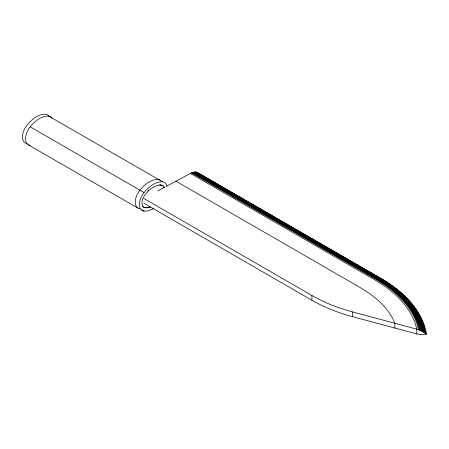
<?xml version="1.0" encoding="UTF-8"?>
<svg xmlns="http://www.w3.org/2000/svg" width="449" height="449" viewBox="0 0 449 449"><rect width="100%" height="100%" fill="white"/><g stroke="black" fill="none" stroke-linecap="round" stroke-linejoin="round"><path stroke-width="0.67" d="M157.795 190.915L165.036 187.014M166.242 186.363L191.515 172.826L194.378 172.046L196.965 172.203L381.134 278.503A157.492 90.928 0 0 1 426.55 334.174L421.903 334.696L416.767 333.927L352.605 316.685A142.653 82.358 0 0 1 311.932 300.252L143.82 203.195M159.552 184.797L161.679 185.128M164.424 188.052A9.491 5.478 -60 0 0 162.69 185.583L160.069 185.095A22.635 13.066 -60 0 0 146.542 192.907L143.921 196.415A9.491 5.478 -60 0 0 143.921 207.376L146.542 207.859A22.635 13.066 -60 0 0 150.527 207.011M142.653 206.478A9.491 5.478 -60 0 0 143.405 207.079L146.026 207.561A22.635 13.066 -60 0 0 150.011 206.714M143.82 198.436L311.932 295.498A142.653 82.358 0 0 0 352.605 311.926L416.767 329.168L421.903 331.16L426.55 334.174M196.477 172.096L380.651 278.402A156.836 90.546 0 0 1 424.024 326.103L425.832 333.613M195.972 172.029L380.151 278.335A156.162 90.159 0 0 1 423.345 325.839L425.085 333.074M195.455 171.995L379.641 278.307A155.466 89.755 0 0 1 422.649 325.598L424.316 332.557M194.922 172.001L379.113 278.318A154.748 89.345 0 0 1 421.931 325.396L423.53 332.064M194.378 172.046L378.574 278.363A154.018 88.924 0 0 1 421.201 325.222L422.728 331.598M193.816 172.124L378.024 278.453A153.272 88.492 0 0 1 420.455 325.082L421.903 331.16M193.255 172.248L377.463 278.576A152.514 88.055 0 0 1 419.692 324.981L421.072 330.75M192.677 172.405L376.896 278.739L385.826 284.357A151.622 87.538 0 0 1 418.911 324.908L420.225 330.369M192.099 172.596L376.324 278.936L385.22 284.531A150.83 87.084 0 0 1 418.126 324.874L419.366 330.021M191.515 172.826L375.746 279.171L384.608 284.745A150.028 86.618 0 0 1 417.34 324.874L418.502 329.701M190.337 173.393L374.584 279.744L383.373 285.278A148.417 85.686 0 0 1 415.757 324.969L416.767 329.168L416.767 333.927M175.901 181.16L360.328 287.629L368.253 292.613A128.661 74.281 0 0 1 393.852 320.777L394.839 323.274L394.839 328.034M30.178 145.369A13.116 7.571 -60 0 1 30.178 126.826A26.227 15.143 -60 0 1 48.722 116.117L162.577 181.851A13.116 7.571 -60 0 1 166.899 185.858M160.691 184.825L161.208 185.123M30.178 126.826L144.034 192.559A26.227 15.143 -60 0 1 162.577 181.851M144.887 207.533L145.403 207.831M141.676 209.745L144.034 211.103A26.227 15.143 -60 0 0 153.305 208.622M28.259 144.78L137.989 208.134M352.605 311.926L352.605 316.685M311.932 295.498L311.932 300.252M139.908 208.723A13.116 7.571 -60 0 1 139.908 190.18A26.227 15.143 -60 0 1 158.458 179.471A13.116 7.571 -60 0 1 160.377 180.066M144.034 211.103A13.116 7.571 -60 0 1 144.034 192.559M48.722 116.117A13.116 7.571 -60 0 1 52.118 118.076M49.025 116.291A13.116 7.571 -60 0 0 45.635 114.332A26.227 15.143 -60 0 0 27.086 125.041A13.116 7.571 -60 0 0 27.086 143.585M147.755 190.819A22.635 13.066 -60 0 1 148.647 189.994M162.173 185.285A9.491 5.478 -60 0 1 163.913 187.755"/></g></svg>
